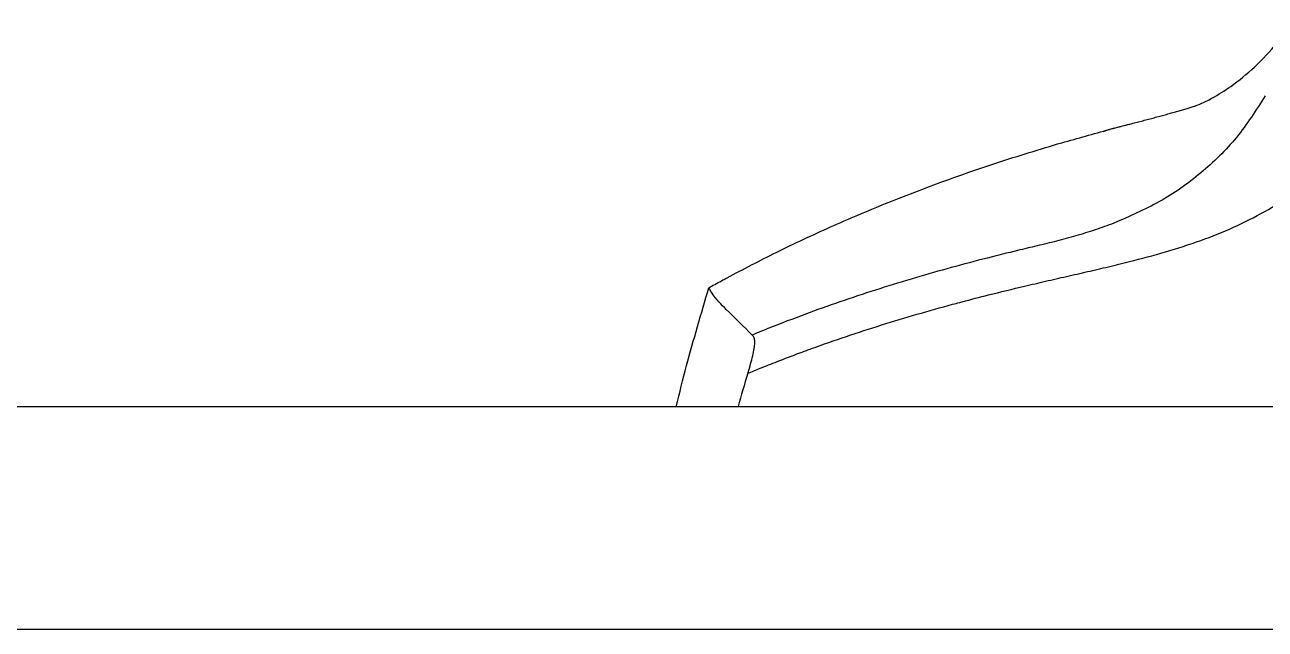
# Model space of a CAD drawing. Header units: millimetres. Extents: x 555 to 100215, y 750 to 17024.
# Drawn here: x 10172.2 to 10255.9, y 7027.1 to 7067.9 of the extents above; entities that cross this region are included whole.
import ezdxf

# ---------------------------------------------------------------- set-up
doc = ezdxf.new("R2010")
doc.units = ezdxf.units.MM
doc.layers.add('ELE', color=7, linetype='Continuous')

# ---------------------------------------------------------------- blocks, each defined once
blk = doc.blocks.new('zw$606B')
at = {"layer": 'ELE', "color": 6}
for p, q in [((972.313, 791.842, 0), (730.164, 791.842, 0)), ((1435.327, 776.842, 0), (25, 776.842, 0))]:
    blk.add_line(p, q, dxfattribs=at)
at = {"layer": 'ELE', "color": 8}
for points, knots in [([(764.038, 812.098, 0), (763.911, 812.146, 0), (763.517, 812.296, 0), (762.694, 812.718, 0), (761.44, 813.499, 0), (759.941, 814.734, 0), (758.615, 816.146, 0), (757.903, 817.165, 0), (757.62, 817.57, 0)], [0, 0, 0, 0, 0.405968, 1.266534, 2.767506, 4.830915, 7.074651, 8.555226, 8.555226, 8.555226, 8.555226]), ([(769.49, 810.607, 0), (769.468, 810.613, 0), (769.38, 810.636, 0), (769.226, 810.676, 0), (769.028, 810.728, 0), (768.83, 810.779, 0), (768.631, 810.83, 0), (768.433, 810.882, 0), (768.235, 810.933, 0), (768.038, 810.984, 0), (767.841, 811.035, 0), (767.646, 811.086, 0), (767.451, 811.136, 0), (767.258, 811.187, 0), (767.066, 811.237, 0), (766.876, 811.288, 0), (766.688, 811.338, 0), (766.502, 811.388, 0), (766.318, 811.437, 0), (766.136, 811.487, 0), (765.957, 811.536, 0), (765.781, 811.585, 0), (765.608, 811.633, 0), (765.438, 811.681, 0), (765.271, 811.728, 0), (765.108, 811.775, 0), (764.949, 811.821, 0), (764.793, 811.867, 0), (764.642, 811.911, 0), (764.495, 811.955, 0), (764.353, 811.998, 0), (764.216, 812.04, 0), (764.115, 812.071, 0), (764.059, 812.089, 0), (764.047, 812.092, 0)], [0, 0, 0, 0, 0.068052, 0.272532, 0.477351, 0.682335, 0.887306, 1.092086, 1.296494, 1.500348, 1.703468, 1.90567, 2.106772, 2.306587, 2.504931, 2.701618, 2.896465, 3.089287, 3.279896, 3.468107, 3.653733, 3.836595, 4.016507, 4.193255, 4.366629, 4.536419, 4.70242, 4.86444, 5.022384, 5.175819, 5.324316, 5.467498, 5.604898, 5.642978, 5.642978, 5.642978, 5.642978]), ([(769.76, 810.537, 0), (769.714, 810.549, 0), (769.646, 810.567, 0), (769.578, 810.584, 0), (769.556, 810.59, 0)], [0, 0, 0, 0, 0.1427788, 0.2106972, 0.2106972, 0.2106972, 0.2106972]), ([(795.593, 800.529, 0), (794.494, 801.105, 0), (792.201, 802.306, 0), (788.632, 803.966, 0), (783.701, 806.058, 0), (778.499, 807.972, 0), (774.486, 809.185, 0), (773.021, 809.627, 0)], [0, 0, 0, 0, 3.722137, 7.766633, 11.802887, 19.790196, 24.378878, 24.378878, 24.378878, 24.378878]), ([(768.457, 801.609, 0), (767.643, 801.82, 0), (766.021, 802.243, 0), (763.668, 802.999, 0), (761.421, 803.896, 0), (759.344, 804.946, 0), (757.406, 806.131, 0), (756.247, 807.053, 0), (755.671, 807.511, 0)], [0, 0, 0, 0, 2.520752, 5.029099, 7.408229, 9.771462, 12.002623, 14.210123, 14.210123, 14.210123, 14.210123]), ([(775.53, 799.959, 0), (775.293, 800.014, 0), (774.821, 800.126, 0), (773.876, 800.344, 0), (772.694, 800.614, 0), (771.513, 800.883, 0), (770.569, 801.1, 0), (769.629, 801.32, 0), (768.925, 801.493, 0), (768.457, 801.609, 0)], [0, 0, 0, 0, 0.727678, 1.455411, 2.910633, 4.364257, 5.090106, 5.8152, 7.262985, 7.262985, 7.262985, 7.262985]), ([(779.743, 798.908, 0), (779.15, 799.063, 0), (777.749, 799.429, 0), (776.341, 799.765, 0), (775.529, 799.958, 0)], [0, 0, 0, 0, 1.838708, 4.342514, 4.342514, 4.342514, 4.342514]), ([(796.825, 799.855, 0), (796.802, 799.868, 0), (796.485, 800.043, 0), (796.075, 800.269, 0), (795.687, 800.479, 0), (795.593, 800.529, 0)], [0, 0, 0, 0, 0.078862, 1.086402, 1.404122, 1.404122, 1.404122, 1.404122]), ([(799.021, 791.842, 0), (798.803, 792.765, 0), (798.128, 795.45, 0), (797.343, 798.105, 0), (796.828, 799.85, 0)], [7.139647, 7.139647, 7.139647, 7.139647, 9.983656, 15.44282, 15.44282, 15.44282, 15.44282]), ([(790.295, 795.607, 0), (790.164, 795.656, 0), (788.471, 796.274, 0), (785.973, 797.11, 0), (782.788, 798.069, 0), (781.028, 798.563, 0), (780.065, 798.821, 0), (779.906, 798.864, 0)], [0, 0, 0, 0, 0.420954, 5.405071, 7.901127, 10.397, 10.890675, 10.890675, 10.890675, 10.890675]), ([(794.203, 794.084, 0), (793.924, 794.197, 0), (793.265, 794.466, 0), (792.099, 794.931, 0), (791.205, 795.268, 0), (790.697, 795.459, 0)], [0, 0, 0, 0, 0.902404, 2.136421, 3.766641, 3.766641, 3.766641, 3.766641])]:
    blk.add_open_spline(points, degree=3, knots=knots, dxfattribs=at)
at = {"layer": 'ELE', "color": 252}
for points, knots in [([(759.295, 812.792, 0), (759.907, 811.829, 0), (761.128, 809.907, 0), (763.586, 807.52, 0), (766.378, 805.554, 0), (768.458, 804.654, 0), (769.498, 804.205, 0)], [0, 0, 0, 0, 3.409485, 6.81025, 10.203981, 13.593378, 13.593378, 13.593378, 13.593378]), ([(769.498, 804.205, 0), (769.921, 804.048, 0), (770.557, 803.812, 0), (771.419, 803.539, 0), (772.284, 803.282, 0), (773.373, 802.989, 0), (774.468, 802.722, 0), (775.345, 802.515, 0), (775.783, 802.41, 0), (776.002, 802.358, 0)], [0, 0, 0, 0, 1.355646, 2.033229, 2.710532, 4.064066, 5.416096, 6.091652, 6.766818, 6.766818, 6.766818, 6.766818]), ([(776.002, 802.358, 0), (776.68, 802.193, 0), (778.174, 801.828, 0), (780.47, 801.219, 0), (782.891, 800.53, 0), (786.101, 799.551, 0), (789.279, 798.47, 0), (792.022, 797.428, 0), (793.297, 796.916, 0), (793.793, 796.711, 0), (793.903, 796.666, 0)], [0, 0, 0, 0, 2.09436, 4.612556, 7.126277, 9.64315, 14.68099, 17.19328, 18.445816, 18.802974, 18.802974, 18.802974, 18.802974]), ([(793.903, 796.666, 0), (794.485, 797.238, 0), (795.401, 798.14, 0), (796.438, 799.169, 0), (796.75, 799.714, 0), (796.828, 799.85, 0)], [0, 0, 0, 0, 2.454208, 3.867085, 4.3353, 4.3353, 4.3353, 4.3353]), ([(794.185, 794.143, 0), (794.125, 794.34, 0), (794.01, 794.715, 0), (793.86, 795.254, 0), (793.765, 795.727, 0), (793.72, 796.106, 0), (793.734, 796.378, 0), (793.799, 796.559, 0), (793.871, 796.633, 0), (793.903, 796.666, 0)], [0, 0, 0, 0, 0.618008, 1.175786, 1.678579, 2.063891, 2.31831, 2.490882, 2.625499, 2.625499, 2.625499, 2.625499])]:
    blk.add_open_spline(points, degree=3, knots=knots, dxfattribs=at)
at = {"layer": 'ELE', "color": 8}
for points in [[(769.556, 810.59, 0), (769.534, 810.596, 0), (769.512, 810.602, 0), (769.49, 810.607, 0)], [(769.792, 810.524, 0), (769.78, 810.527, 0), (769.769, 810.529, 0), (769.758, 810.532, 0)], [(769.793, 810.528, 0), (769.782, 810.531, 0), (769.771, 810.534, 0), (769.759, 810.537, 0)], [(773.021, 809.627, 0), (771.945, 809.926, 0), (770.868, 810.225, 0), (769.792, 810.524, 0)], [(769.792, 810.523, 0), (769.933, 810.47, 0), (770.075, 810.416, 0), (770.217, 810.363, 0)], [(779.906, 798.864, 0), (779.852, 798.879, 0), (779.797, 798.893, 0), (779.743, 798.908, 0)], [(790.697, 795.459, 0), (790.563, 795.509, 0), (790.429, 795.558, 0), (790.295, 795.607, 0)]]:
    blk.add_open_spline(points, degree=3, dxfattribs=at)
at = {"layer": 'ELE', "color": 252}
blk.add_open_spline([(794.203, 794.084, 0), (794.424, 793.338, 0), (794.644, 792.591, 0), (794.856, 791.842, 0)], degree=3, dxfattribs=at)

msp = doc.modelspace()

# ---------------------------------------------------------------- block references
at = {"xscale": -1}
msp.add_blockref('zw$606B', (11015.202, 6250.294, 0), dxfattribs=at)

doc.saveas('drawing.dxf')
